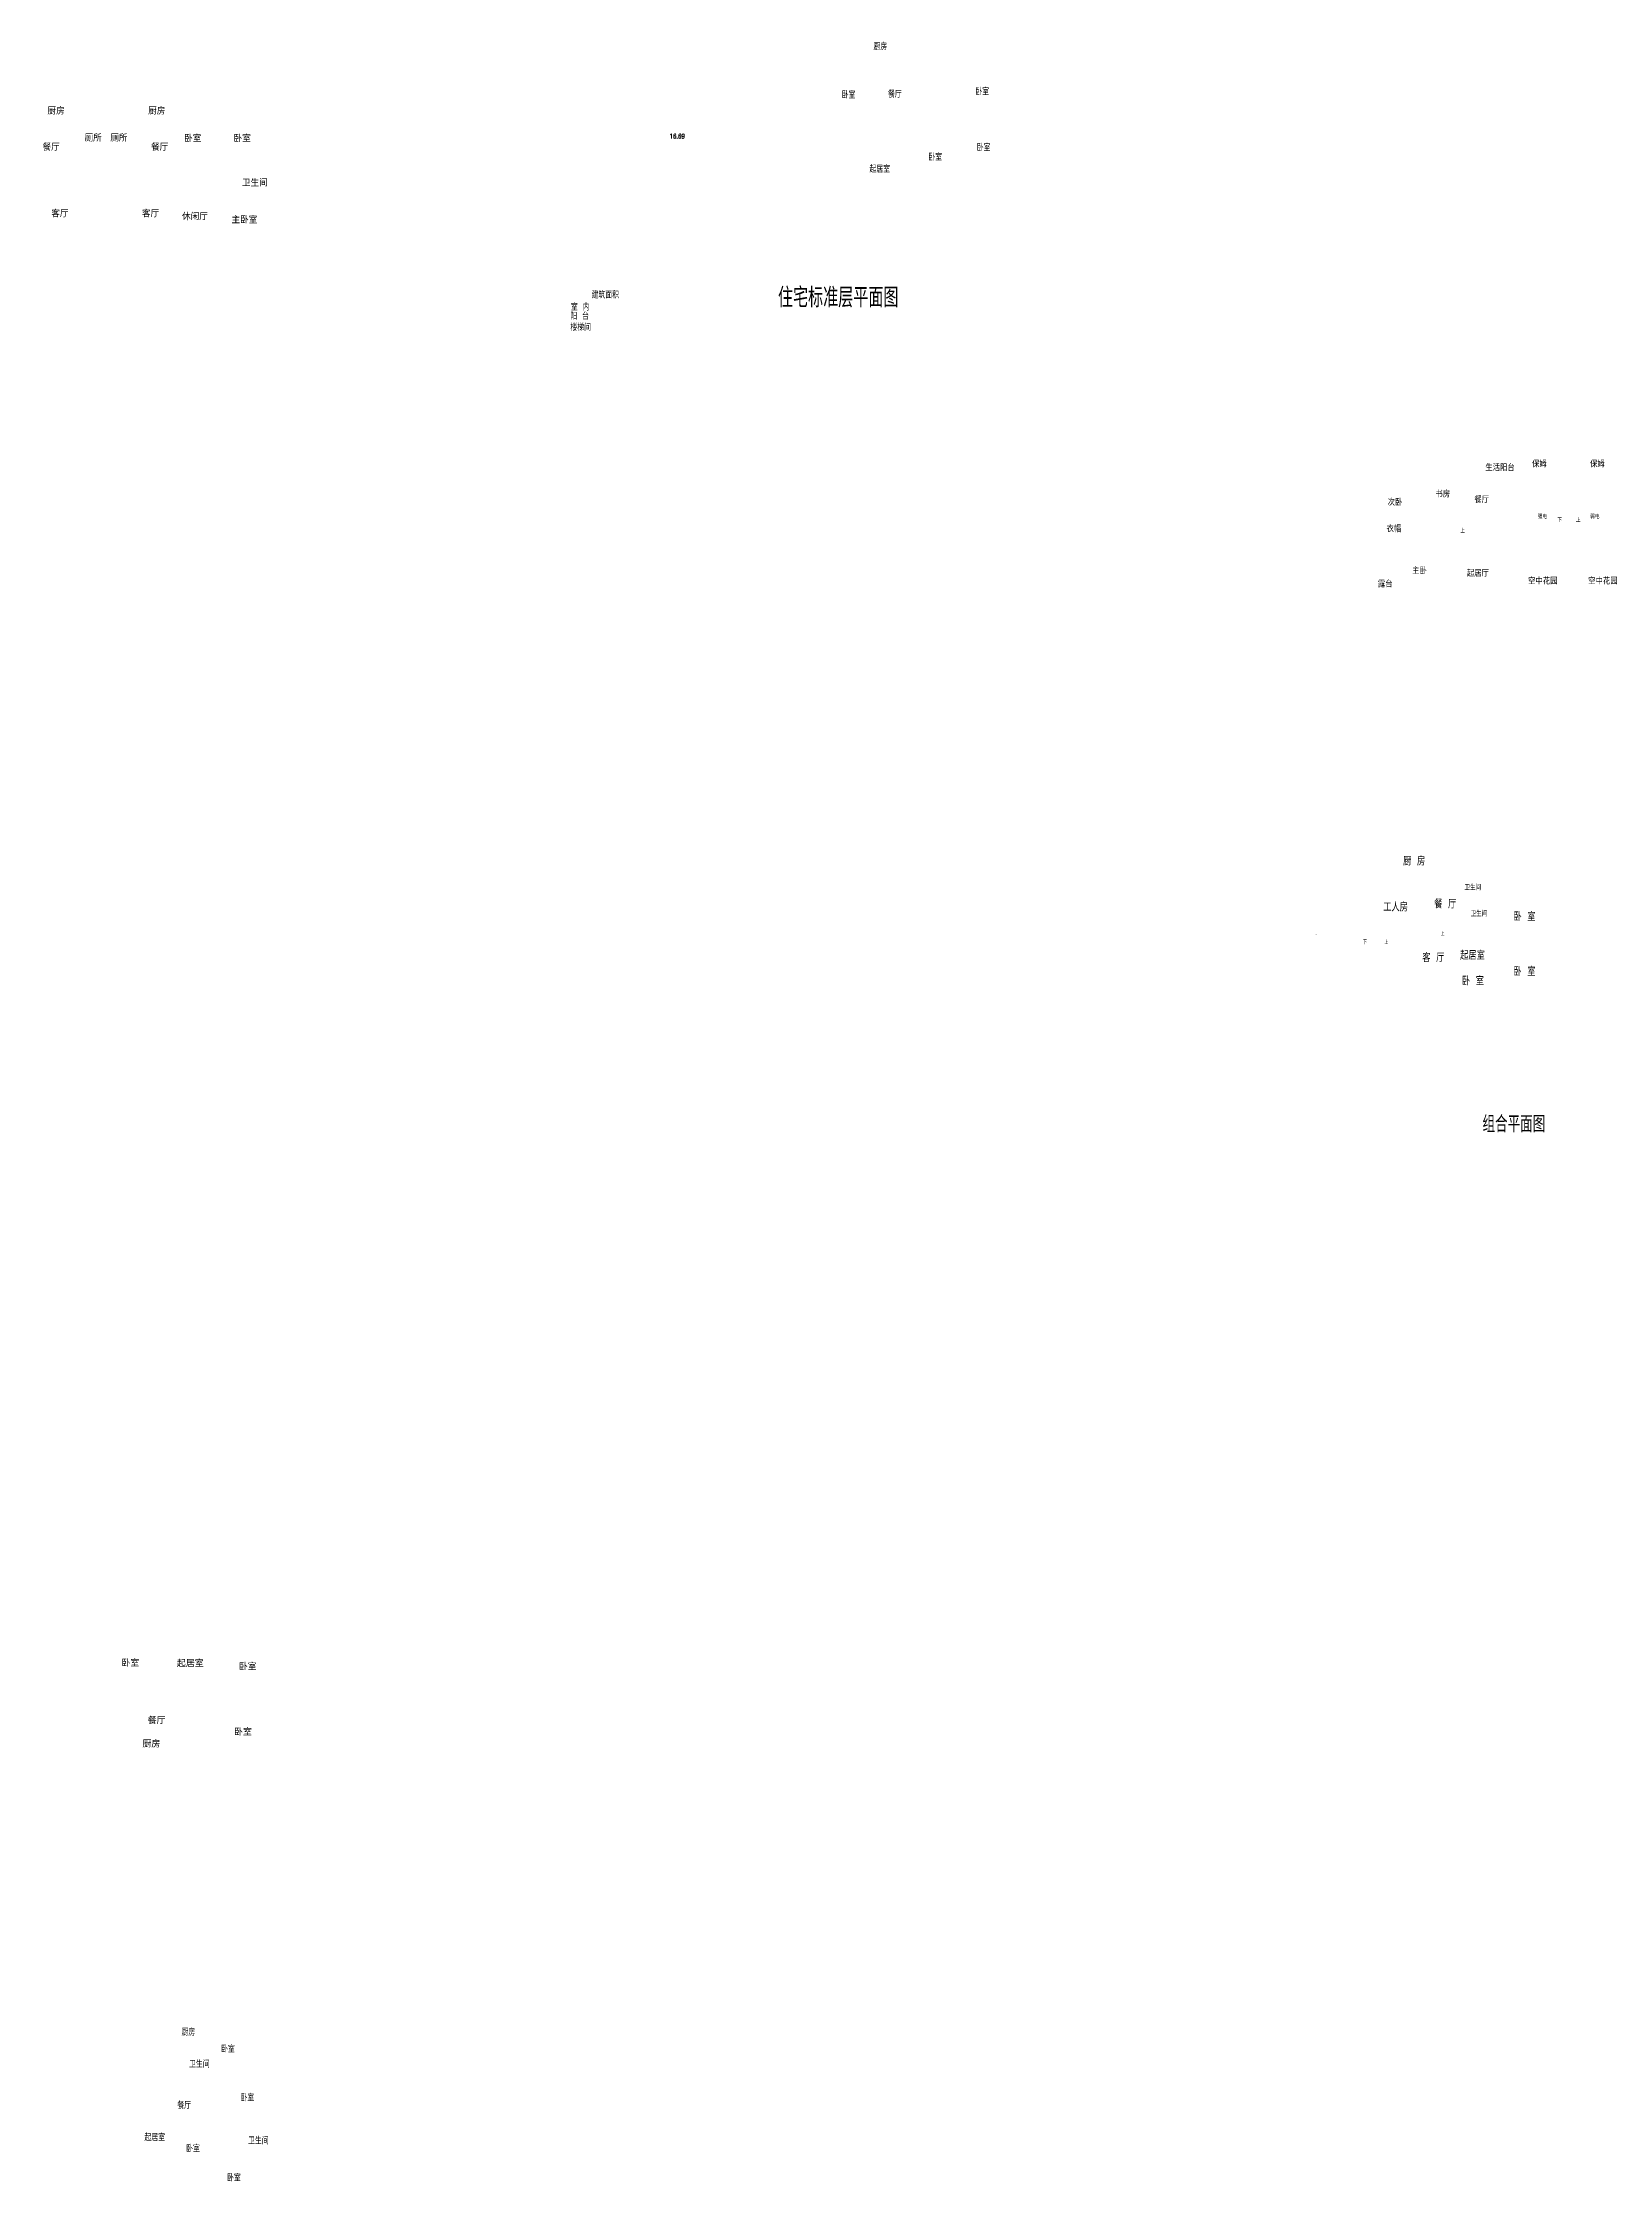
# Model space of a CAD drawing. Header units: millimetres. Extents: x 3491 to 3974, y 1583 to 1976.
# Drawn here: x 3612.6 to 3731.2, y 1784.2 to 1946 of the extents above; entities that cross this region are included whole.
import ezdxf

# ---------------------------------------------------------------- set-up
doc = ezdxf.new("R2010")
doc.units = ezdxf.units.MM
doc.layers.add('HZ', color=4, linetype='Continuous', lineweight=5)
doc.layers.add('PUB_TEXT', color=7, linetype='Continuous', lineweight=5)
doc.styles.add('_FS64F', font='txt', dxfattribs={"width": 0.8, "bigfont": 'FS64F'})
doc.styles.add('_HZ2', font='txt.shx', dxfattribs={"width": 0.8, "bigfont": 'HZ2.shx'})
doc.styles.add('_HZPMK', font='txt.shx', dxfattribs={"bigfont": 'HZPMK.shx'})
doc.styles.add('_HZTXT', font='txt.shx', dxfattribs={"bigfont": 'HZTXT.shx'})
doc.styles.add('_XC92', font='txt.shx', dxfattribs={"width": 0.8, "bigfont": 'XC92.shx'})
doc.styles.add('_XY-D', font='txt.shx', dxfattribs={"width": 0.9, "bigfont": 'XY-D.shx'})
doc.styles.add('HZF', font='TXT', dxfattribs={"width": 0.7, "bigfont": 'HZ2'})

msp = doc.modelspace()

# ---------------------------------------------------------------- texts
at = {"layer": 'HZ', "style": 'HZF', "width": 0.7}
msp.add_text('16.69', height=0.35, dxfattribs=at).set_placement((3660.084, 1938.807))
at = {"layer": 'PUB_TEXT'}
for s, height, style, width, p in [('厨房', 0.5, '_HZ2', 0.8, (3675.511, 1945.495)), ('卧室', 0.5, '_HZ2', 0.8, (3673.106, 1941.84)), ('餐厅', 0.5, '_HZ2', 0.8, (3676.613, 1941.89)), ('卧室', 0.5, '_HZ2', 0.8, (3683.227, 1942.09)), ('卧室', 0.5, '_HZ2', 0.8, (3683.328, 1937.859)), ('起居室', 0.5, '_HZ2', 0.8, (3675.21, 1936.231)), ('卧室', 0.5, '_HZ2', 0.8, (3679.67, 1937.133)), ('建筑面积', 0.5, '_HZ2', 0.8, (3654.177, 1926.711)), ('住宅标准层平面图', 1.5, '_FS64F', 0.8, (3668.283, 1926.024)), ('阳 台', 0.5, '_HZ2', 0.8, (3652.576, 1925.096)), ('室 内', 0.5, '_HZ2', 0.8, (3652.615, 1925.793)), ('楼梯间', 0.5, '_HZ2', 0.8, (3652.576, 1924.253)), ('生活阳台', 0.4753, '_XY-D', 0.9, (3721.819, 1913.654)), ('保姆', 0.4753, '_XY-D', 0.9, (3725.355, 1913.936)), ('保姆', 0.4753, '_XY-D', 0.9, (3729.746, 1913.936)), ('次卧', 0.4753, '_XY-D', 0.9, (3714.427, 1911.029)), ('书房', 0.4753, '_XY-D', 0.9, (3718.043, 1911.656)), ('餐厅', 0.4753, '_XY-D', 0.9, (3720.991, 1911.229)), ('衣帽', 0.4753, '_XY-D', 0.9, (3714.341, 1909.023)), ('上', 0.3, '_XY-D', 0.9, (3719.923, 1908.974)), ('强电', 0.3, '_XY-D', 0.9, (3725.791, 1910.047)), ('下', 0.3, '_XY-D', 0.9, (3727.268, 1909.781)), ('上', 0.3, '_XY-D', 0.9, (3728.672, 1909.781)), ('弱电', 0.3, '_XY-D', 0.9, (3729.753, 1910.047)), ('主卧', 0.4753, '_XY-D', 0.9, (3716.277, 1905.852)), ('起居厅', 0.4753, '_XY-D', 0.9, (3720.421, 1905.665)), ('露台', 0.4753, '_XY-D', 0.9, (3713.684, 1904.847)), ('空中花园', 0.4753, '_XY-D', 0.9, (3725.057, 1905.07)), ('空中花园', 0.4753, '_XY-D', 0.9, (3729.604, 1905.07)), ('厨 房', 0.6, '_XY-D', 0.8, (3715.593, 1883.804)), ('卫生间', 0.4, '_XY-D', 0.8, (3720.244, 1881.931)), ('工人房', 0.6, '_XY-D', 0.8, (3714.091, 1880.325)), ('餐 厅', 0.6, '_XY-D', 0.8, (3717.947, 1880.556)), ('卫生间', 0.4, '_XY-D', 0.8, (3720.706, 1879.949)), ('卧 室', 0.6, '_XY-D', 0.8, (3723.941, 1879.602)), ('上', 0.2, '_HZ2', 0.7, (3708.89, 1878.442)), ('上', 0.25, '_HZ2', 0.8, (3718.457, 1878.51)), ('下', 0.3, '_HZ2', 0.7, (3712.571, 1877.849)), ('上', 0.3, '_HZ2', 0.7, (3714.187, 1877.842)), ('客 厅', 0.6, '_XY-D', 0.8, (3717.044, 1876.499)), ('起居室', 0.6, '_XY-D', 0.8, (3719.911, 1876.677)), ('卧 室', 0.6, '_XY-D', 0.8, (3720.04, 1874.739)), ('卧 室', 0.6, '_XY-D', 0.8, (3723.941, 1875.448)), ('组合平面图', 1.25, '_XC92', 0.8, (3721.605, 1863.609)), ('厨房', 0.5, '_HZPMK', 0.8, (3623.142, 1795.264)), ('卧室', 0.5, '_HZPMK', 0.8, (3626.139, 1793.99)), ('卫生间', 0.5, '_HZPMK', 0.8, (3623.716, 1792.843)), ('餐厅', 0.5, '_HZPMK', 0.8, (3622.823, 1789.721)), ('卧室', 0.5, '_HZPMK', 0.8, (3627.606, 1790.295)), ('起居室', 0.5, '_HZPMK', 0.8, (3620.335, 1787.3)), ('卧室', 0.5, '_HZPMK', 0.8, (3623.493, 1786.45)), ('卫生间', 0.5, '_HZPMK', 0.8, (3628.18, 1787.045)), ('卧室', 0.5, '_HZPMK', 0.8, (3626.586, 1784.242))]:
    msp.add_text(s, height=height, dxfattribs=dict(at, style=style, width=width)).set_placement(p)
for s, style, p in [('厨房', '_HZPMK', (3613.001, 1940.626)), ('厨房', '_HZPMK', (3620.62, 1940.626)), ('餐厅', '_HZPMK', (3612.624, 1937.888)), ('厕所', '_HZPMK', (3615.803, 1938.581)), ('厕所', '_HZPMK', (3617.755, 1938.581)), ('餐厅', '_HZPMK', (3620.84, 1937.888)), ('卧室', '_HZPMK', (3623.342, 1938.549)), ('卧室', '_HZPMK', (3627.088, 1938.549)), ('卫生间', '_HZPMK', (3627.717, 1935.182)), ('客厅', '_HZPMK', (3613.285, 1932.854)), ('客厅', '_HZPMK', (3620.147, 1932.854)), ('休闲厅', '_HZPMK', (3623.184, 1932.633)), ('主卧室', '_HZPMK', (3626.93, 1932.382)), ('卧室', '_HZTXT', (3618.597, 1823.19)), ('起居室', '_HZTXT', (3622.797, 1823.16)), ('卧室', '_HZTXT', (3627.477, 1822.92)), ('餐厅', '_HZTXT', (3620.577, 1818.84)), ('厨房', '_HZTXT', (3620.187, 1817.07)), ('卧室', '_HZTXT', (3627.117, 1817.97))]:
    msp.add_text(s, height=0.5, dxfattribs=dict(at, style=style)).set_placement(p)

doc.saveas('drawing.dxf')
